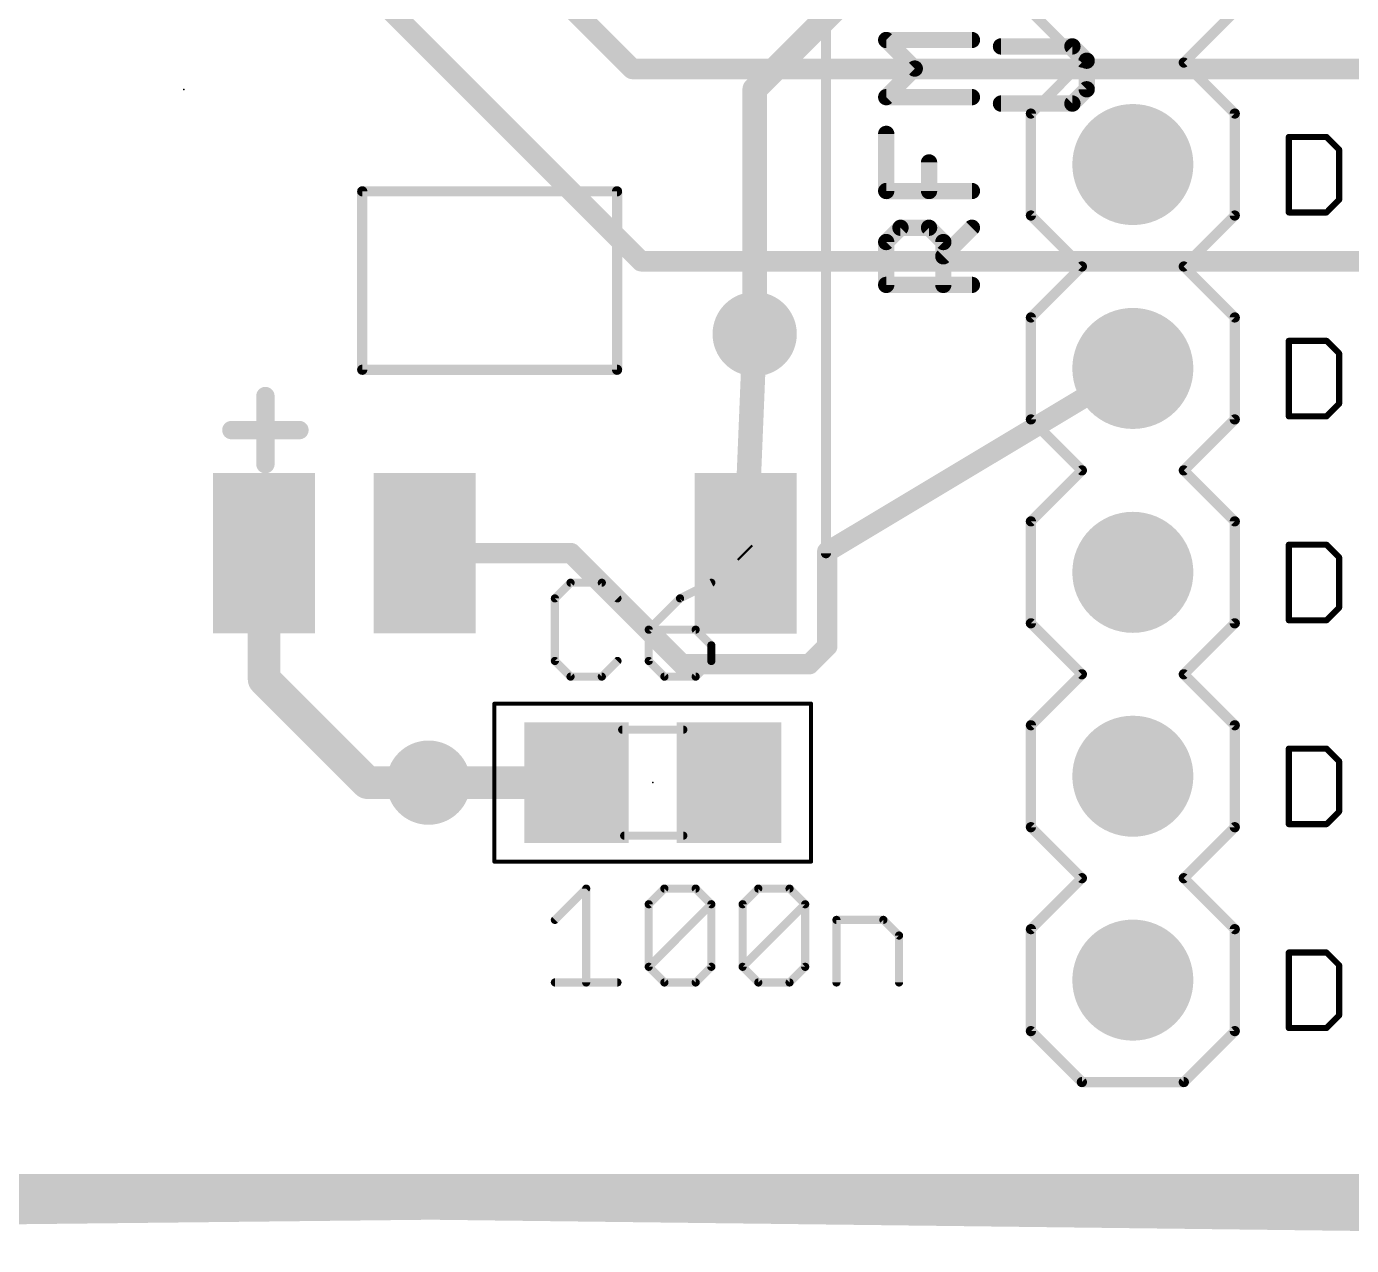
# Model space of a CAD drawing. Extents: x -14.3 to 43.3, y 12 to 70.9.
# Drawn here: x 7.69 to 24.2, y 12.01 to 27.2 of the extents above; entities that cross this region are included whole.
import ezdxf

# ---------------------------------------------------------------- set-up
doc = ezdxf.new("R2010")
doc.units = 0
for name, color, linetype in [('1', 22, 'CONTINUOUS'), ('16', 175, 'CONTINUOUS'), ('17', 82, 'CONTINUOUS'), ('18', 82, 'CONTINUOUS'), ('20', 7, 'CONTINUOUS'), ('21', 253, 'CONTINUOUS'), ('23', 7, 'CONTINUOUS'), ('25', 253, 'CONTINUOUS'), ('27', 253, 'CONTINUOUS'), ('39', 22, 'CONTINUOUS'), ('51', 253, 'CONTINUOUS')]:
    doc.layers.add(name, color=color, linetype=linetype)

# ---------------------------------------------------------------- blocks, each defined once
blk = doc.blocks.new('RECT')
blk.add_solid([(-0.5, -0.5), (0.5, -0.5), (-0.5, 0.5), (0.5, 0.5)])
blk = doc.blocks.new('ROUNDP')
at = {"const_width": 0.5}
blk.add_lwpolyline([(0, -0.25, 1), (0, 0.25, 1), (0, -0.25)], format="xyb", dxfattribs=at)
blk = doc.blocks.new('ROUNDV')
at = {"const_width": 0.5}
blk.add_lwpolyline([(0, -0.25, 1), (0, 0.25, 1), (0, -0.25)], format="xyb", dxfattribs=at)

msp = doc.modelspace()

# ---------------------------------------------------------------- linework, layer by layer
at = {"layer": '1'}
for points, const_width in [([(15.35, 24.274), (8.652, 30.972)], 0.254), ([(12.652, 29.258), (15.24, 26.67)], 0.254), ([(15.24, 26.67), (27.9054, 26.67)], 0.254), ([(27.7614, 24.274), (15.35, 24.274)], 0.254), ([(16.764, 23.368), (16.652, 20.6365)], 0.3048), ([(21.4755, 22.9399), (17.668, 20.6564)], 0.254), ([(10.652, 20.6385), (10.652, 19.066)], 0.4064), ([(14.4762, 20.6385), (12.652, 20.6385)], 0.254), ([(15.8592, 19.2555), (14.4762, 20.6385)], 0.254), ([(16.652, 20.6365), (16.6333, 20.6552)], 0.254), ([(17.668, 20.6564), (17.668, 19.4787)], 0.254), ([(17.668, 19.4787), (17.4448, 19.2555)], 0.254), ([(17.4448, 19.2555), (15.8592, 19.2555)], 0.254), ([(10.652, 19.066), (11.938, 17.78)], 0.4064), ([(12.7, 17.78), (11.938, 17.78)], 0.4064), ([(14.544, 17.78), (12.7, 17.78)], 0.4064), ([(39.2938, 12.2174), (-0.635, 12.7)], 0.4064)]:
    msp.add_lwpolyline(points, dxfattribs=dict(at, const_width=const_width))
for points, const_width in [([(15.24, 26.7335, 1), (15.24, 26.6065)], 0.127), ([(15.1951, 26.6251, 1), (15.2849, 26.7149)], 0.127), ([(15.35, 24.3375, 1), (15.35, 24.2105)], 0.127), ([(15.3051, 24.2291, 1), (15.3949, 24.3189)], 0.127), ([(16.8401, 23.3649, 1), (16.6879, 23.3711)], 0.1524), ([(21.5081, 22.8854, 1), (21.4428, 22.9944)], 0.127), ([(10.7536, 20.6385, 1), (10.5504, 20.6385)], 0.2032), ([(12.652, 20.702, 1), (12.652, 20.575)], 0.127), ([(14.5211, 20.6834, 1), (14.4313, 20.5936)], 0.127), ([(14.4762, 20.575, 1), (14.4762, 20.702)], 0.127), ([(16.5759, 20.6396, 1), (16.7281, 20.6334)], 0.1524), ([(16.6782, 20.7001, 1), (16.5884, 20.6103)], 0.127), ([(16.6071, 20.5916, 1), (16.6969, 20.6814)], 0.127), ([(17.7315, 20.6564, 1), (17.6045, 20.6564)], 0.127), ([(17.6353, 20.7109, 1), (17.7007, 20.602)], 0.127), ([(17.6045, 19.4787, 1), (17.7315, 19.4787)], 0.127), ([(17.7129, 19.4338, 1), (17.6231, 19.5236)], 0.127), ([(15.8592, 19.319, 1), (15.8592, 19.192)], 0.127), ([(15.8143, 19.2106, 1), (15.9041, 19.3004)], 0.127), ([(17.3999, 19.3004, 1), (17.4897, 19.2106)], 0.127), ([(17.4448, 19.192, 1), (17.4448, 19.319)], 0.127), ([(10.5504, 19.066, 1), (10.7536, 19.066)], 0.2032), ([(10.7238, 19.1378, 1), (10.5802, 18.9942)], 0.2032), ([(11.938, 17.8816, 1), (11.938, 17.6784)], 0.2032), ([(11.8662, 17.7082, 1), (12.0098, 17.8518)], 0.2032), ([(12.7, 17.8816, 1), (12.7, 17.6784)], 0.2032), ([(12.7, 17.6784, 1), (12.7, 17.8816)], 0.2032), ([(14.544, 17.6784, 1), (14.544, 17.8816)], 0.2032)]:
    msp.add_lwpolyline(points, format="xyb", dxfattribs=dict(at, const_width=const_width))
at = {"layer": '16'}
for points, const_width in [([(18.3679, 28.0199), (16.764, 26.416)], 0.3048), ([(16.764, 26.416), (16.764, 23.368)], 0.3048), ([(27.432, 12.7), (4.318, 12.446)], 0.4064)]:
    msp.add_lwpolyline(points, dxfattribs=dict(at, const_width=const_width))
at = {"layer": '16', "const_width": 0.1524}
for points in [[(16.8402, 26.416, 1), (16.6878, 26.416)], [(16.7101, 26.4699, 1), (16.8179, 26.3621)], [(16.6878, 23.368, 1), (16.8402, 23.368)]]:
    msp.add_lwpolyline(points, format="xyb", dxfattribs=at)
at = {"layer": '20', "const_width": 0.4064}
msp.add_lwpolyline([(0, 12.7), (39.37, 12.7)], dxfattribs=at)
at = {"layer": '21'}
for points, const_width in [([(17.652, 20.6385), (17.652, 36.646)], 0.127), ([(20.8405, 26.7499), (20.2055, 27.3849)], 0.127), ([(22.7455, 27.3849), (22.1105, 26.7499)], 0.127), ([(20.2055, 26.1149), (20.8405, 26.7499)], 0.127), ([(22.1105, 26.7499), (22.7455, 26.1149)], 0.127), ([(20.2055, 24.8449), (20.2055, 26.1149)], 0.127), ([(22.7455, 26.1149), (22.7455, 24.8449)], 0.127), ([(23.4186, 25.8236), (23.4186, 24.883)], 0.0762), ([(23.8889, 25.8236), (23.4186, 25.8236)], 0.0762), ([(24.0456, 25.6668), (23.8889, 25.8236)], 0.0762), ([(24.0456, 25.0398), (24.0456, 25.6668)], 0.0762), ([(15.0495, 25.146), (11.8745, 25.146)], 0.127), ([(11.8745, 25.146), (11.8745, 22.9235)], 0.127), ([(15.0495, 22.9235), (15.0495, 25.146)], 0.127), ([(23.8889, 24.883), (24.0456, 25.0398)], 0.0762), ([(20.8405, 24.2099), (20.2055, 24.8449)], 0.127), ([(22.7455, 24.8449), (22.1105, 24.2099)], 0.127), ([(23.4186, 24.883), (23.8889, 24.883)], 0.0762), ([(20.2055, 23.5749), (20.8405, 24.2099)], 0.127), ([(22.1105, 24.2099), (22.7455, 23.5749)], 0.127), ([(20.2055, 22.3049), (20.2055, 23.5749)], 0.127), ([(22.7455, 23.5749), (22.7455, 22.3049)], 0.127), ([(23.4186, 23.2836), (23.4186, 22.343)], 0.0762), ([(23.8889, 23.2836), (23.4186, 23.2836)], 0.0762), ([(24.0456, 23.1268), (23.8889, 23.2836)], 0.0762), ([(24.0456, 22.4998), (24.0456, 23.1268)], 0.0762), ([(11.8745, 22.9235), (15.0495, 22.9235)], 0.127), ([(10.668, 21.7476), (10.668, 22.5959)], 0.2286), ([(23.8889, 22.343), (24.0456, 22.4998)], 0.0762), ([(20.8405, 21.6699), (20.2055, 22.3049)], 0.127), ([(22.7455, 22.3049), (22.1105, 21.6699)], 0.127), ([(23.4186, 22.343), (23.8889, 22.343)], 0.0762), ([(10.2438, 22.1718), (11.0921, 22.1718)], 0.2286), ([(20.2055, 21.0349), (20.8405, 21.6699)], 0.127), ([(22.1105, 21.6699), (22.7455, 21.0349)], 0.127), ([(20.2055, 19.7649), (20.2055, 21.0349)], 0.127), ([(22.7455, 21.0349), (22.7455, 19.7649)], 0.127), ([(23.4186, 20.7436), (23.4186, 19.803)], 0.0762), ([(23.8889, 20.7436), (23.4186, 20.7436)], 0.0762), ([(24.0456, 20.5868), (23.8889, 20.7436)], 0.0762), ([(24.0456, 19.9598), (24.0456, 20.5868)], 0.0762), ([(23.8889, 19.803), (24.0456, 19.9598)], 0.0762), ([(20.8405, 19.1299), (20.2055, 19.7649)], 0.127), ([(22.7455, 19.7649), (22.1105, 19.1299)], 0.127), ([(23.4186, 19.803), (23.8889, 19.803)], 0.0762), ([(20.2055, 18.4949), (20.8405, 19.1299)], 0.127), ([(22.1105, 19.1299), (22.7455, 18.4949)], 0.127), ([(20.2055, 17.2249), (20.2055, 18.4949)], 0.127), ([(22.7455, 18.4949), (22.7455, 17.2249)], 0.127), ([(23.4186, 18.2036), (23.4186, 17.263)], 0.0762), ([(23.8889, 18.2036), (23.4186, 18.2036)], 0.0762), ([(24.0456, 18.0468), (23.8889, 18.2036)], 0.0762), ([(24.0456, 17.4198), (24.0456, 18.0468)], 0.0762), ([(23.8889, 17.263), (24.0456, 17.4198)], 0.0762), ([(20.8405, 16.5899), (20.2055, 17.2249)], 0.127), ([(22.7455, 17.2249), (22.1105, 16.5899)], 0.127), ([(23.4186, 17.263), (23.8889, 17.263)], 0.0762), ([(20.2055, 15.9549), (20.8405, 16.5899)], 0.127), ([(22.1105, 16.5899), (22.7455, 15.9549)], 0.127), ([(20.2055, 14.6849), (20.2055, 15.9549)], 0.127), ([(22.7455, 15.9549), (22.7455, 14.6849)], 0.127), ([(23.4186, 15.6636), (23.4186, 14.723)], 0.0762), ([(23.8889, 15.6636), (23.4186, 15.6636)], 0.0762), ([(24.0456, 15.5068), (23.8889, 15.6636)], 0.0762), ([(24.0456, 14.8798), (24.0456, 15.5068)], 0.0762), ([(23.8889, 14.723), (24.0456, 14.8798)], 0.0762), ([(20.8405, 14.0499), (20.2055, 14.6849)], 0.127), ([(22.1105, 14.0499), (22.7455, 14.6849)], 0.127), ([(23.4186, 14.723), (23.8889, 14.723)], 0.0762), ([(20.8405, 14.0499), (22.1105, 14.0499)], 0.127)]:
    msp.add_lwpolyline(points, dxfattribs=dict(at, const_width=const_width))
for points, const_width in [([(20.8629, 26.7275, 1), (20.818, 26.7724)], 0.0635), ([(20.818, 26.7275, 1), (20.8629, 26.7724)], 0.0635), ([(22.1329, 26.7724, 1), (22.088, 26.7275)], 0.0635), ([(22.088, 26.7724, 1), (22.1329, 26.7275)], 0.0635), ([(20.2372, 26.1149, 1), (20.1737, 26.1149)], 0.0635), ([(20.183, 26.1374, 1), (20.2279, 26.0925)], 0.0635), ([(22.7772, 26.1149, 1), (22.7137, 26.1149)], 0.0635), ([(22.723, 26.0925, 1), (22.7679, 26.1374)], 0.0635), ([(23.4376, 25.8236, 1), (23.3995, 25.8236)], 0.0381), ([(23.4186, 25.8427, 1), (23.4186, 25.8046)], 0.0381), ([(23.9023, 25.8371, 1), (23.8754, 25.8101)], 0.0381), ([(23.8889, 25.8046, 1), (23.8889, 25.8427)], 0.0381), ([(24.0647, 25.6668, 1), (24.0266, 25.6668)], 0.0381), ([(24.0322, 25.6534, 1), (24.0591, 25.6803)], 0.0381), ([(11.8745, 25.1777, 1), (11.8745, 25.1143)], 0.0635), ([(11.9063, 25.146, 1), (11.8428, 25.146)], 0.0635), ([(15.0813, 25.146, 1), (15.0177, 25.146)], 0.0635), ([(15.0495, 25.1143, 1), (15.0495, 25.1777)], 0.0635), ([(24.0266, 25.0398, 1), (24.0647, 25.0398)], 0.0381), ([(24.0591, 25.0263, 1), (24.0322, 25.0532)], 0.0381), ([(20.1737, 24.8449, 1), (20.2372, 24.8449)], 0.0635), ([(20.2279, 24.8674, 1), (20.183, 24.8225)], 0.0635), ([(22.7137, 24.8449, 1), (22.7772, 24.8449)], 0.0635), ([(22.7679, 24.8225, 1), (22.723, 24.8674)], 0.0635), ([(23.3995, 24.883, 1), (23.4376, 24.883)], 0.0381), ([(23.4186, 24.9021, 1), (23.4186, 24.864)], 0.0381), ([(23.8754, 24.8965, 1), (23.9023, 24.8695)], 0.0381), ([(23.8889, 24.864, 1), (23.8889, 24.9021)], 0.0381), ([(20.8629, 24.1875, 1), (20.818, 24.2324)], 0.0635), ([(22.1329, 24.2324, 1), (22.088, 24.1875)], 0.0635), ([(20.818, 24.1875, 1), (20.8629, 24.2324)], 0.0635), ([(22.088, 24.2324, 1), (22.1329, 24.1875)], 0.0635), ([(20.2372, 23.5749, 1), (20.1737, 23.5749)], 0.0635), ([(20.183, 23.5974, 1), (20.2279, 23.5525)], 0.0635), ([(22.7772, 23.5749, 1), (22.7137, 23.5749)], 0.0635), ([(22.723, 23.5525, 1), (22.7679, 23.5974)], 0.0635), ([(23.4376, 23.2836, 1), (23.3995, 23.2836)], 0.0381), ([(23.4186, 23.3027, 1), (23.4186, 23.2646)], 0.0381), ([(23.9023, 23.2971, 1), (23.8754, 23.2701)], 0.0381), ([(23.8889, 23.2646, 1), (23.8889, 23.3027)], 0.0381), ([(24.0647, 23.1268, 1), (24.0266, 23.1268)], 0.0381), ([(24.0322, 23.1134, 1), (24.0591, 23.1403)], 0.0381), ([(11.8745, 22.9552, 1), (11.8745, 22.8918)], 0.0635), ([(11.8428, 22.9235, 1), (11.9063, 22.9235)], 0.0635), ([(15.0177, 22.9235, 1), (15.0813, 22.9235)], 0.0635), ([(15.0495, 22.8918, 1), (15.0495, 22.9552)], 0.0635), ([(10.7251, 22.5959, 1), (10.6108, 22.5959)], 0.1143), ([(24.0266, 22.4998, 1), (24.0647, 22.4998)], 0.0381), ([(24.0591, 22.4863, 1), (24.0322, 22.5132)], 0.0381), ([(20.1737, 22.3049, 1), (20.2372, 22.3049)], 0.0635), ([(20.2279, 22.3274, 1), (20.183, 22.2825)], 0.0635), ([(22.7137, 22.3049, 1), (22.7772, 22.3049)], 0.0635), ([(22.7679, 22.2825, 1), (22.723, 22.3274)], 0.0635), ([(23.3995, 22.343, 1), (23.4376, 22.343)], 0.0381), ([(23.4186, 22.3621, 1), (23.4186, 22.324)], 0.0381), ([(23.8754, 22.3565, 1), (23.9023, 22.3295)], 0.0381), ([(23.8889, 22.324, 1), (23.8889, 22.3621)], 0.0381), ([(10.2438, 22.2289, 1), (10.2438, 22.1146)], 0.1143), ([(11.0921, 22.1146, 1), (11.0921, 22.2289)], 0.1143), ([(10.6108, 21.7476, 1), (10.7251, 21.7476)], 0.1143), ([(20.8629, 21.6475, 1), (20.818, 21.6924)], 0.0635), ([(20.818, 21.6475, 1), (20.8629, 21.6924)], 0.0635), ([(22.1329, 21.6924, 1), (22.088, 21.6475)], 0.0635), ([(22.088, 21.6924, 1), (22.1329, 21.6475)], 0.0635), ([(20.2372, 21.0349, 1), (20.1737, 21.0349)], 0.0635), ([(20.183, 21.0574, 1), (20.2279, 21.0125)], 0.0635), ([(22.7772, 21.0349, 1), (22.7137, 21.0349)], 0.0635), ([(22.723, 21.0125, 1), (22.7679, 21.0574)], 0.0635), ([(17.6203, 20.6385, 1), (17.6837, 20.6385)], 0.0635), ([(23.4376, 20.7436, 1), (23.3995, 20.7436)], 0.0381), ([(23.4186, 20.7627, 1), (23.4186, 20.7246)], 0.0381), ([(23.9023, 20.7571, 1), (23.8754, 20.7301)], 0.0381), ([(23.8889, 20.7246, 1), (23.8889, 20.7627)], 0.0381), ([(24.0647, 20.5868, 1), (24.0266, 20.5868)], 0.0381), ([(24.0322, 20.5734, 1), (24.0591, 20.6003)], 0.0381), ([(24.0266, 19.9598, 1), (24.0647, 19.9598)], 0.0381), ([(24.0591, 19.9463, 1), (24.0322, 19.9732)], 0.0381), ([(20.2279, 19.7874, 1), (20.183, 19.7425)], 0.0635), ([(22.7679, 19.7425, 1), (22.723, 19.7874)], 0.0635), ([(23.3995, 19.803, 1), (23.4376, 19.803)], 0.0381), ([(23.4186, 19.8221, 1), (23.4186, 19.784)], 0.0381), ([(23.8754, 19.8165, 1), (23.9023, 19.7895)], 0.0381), ([(23.8889, 19.784, 1), (23.8889, 19.8221)], 0.0381), ([(20.1737, 19.7649, 1), (20.2372, 19.7649)], 0.0635), ([(22.7137, 19.7649, 1), (22.7772, 19.7649)], 0.0635), ([(20.8629, 19.1075, 1), (20.818, 19.1524)], 0.0635), ([(20.818, 19.1075, 1), (20.8629, 19.1524)], 0.0635), ([(22.1329, 19.1524, 1), (22.088, 19.1075)], 0.0635), ([(22.088, 19.1524, 1), (22.1329, 19.1075)], 0.0635), ([(20.2372, 18.4949, 1), (20.1737, 18.4949)], 0.0635), ([(20.183, 18.5174, 1), (20.2279, 18.4725)], 0.0635), ([(22.7772, 18.4949, 1), (22.7137, 18.4949)], 0.0635), ([(22.723, 18.4725, 1), (22.7679, 18.5174)], 0.0635), ([(23.4376, 18.2036, 1), (23.3995, 18.2036)], 0.0381), ([(23.4186, 18.2227, 1), (23.4186, 18.1846)], 0.0381), ([(23.9023, 18.2171, 1), (23.8754, 18.1901)], 0.0381), ([(23.8889, 18.1846, 1), (23.8889, 18.2227)], 0.0381), ([(24.0647, 18.0468, 1), (24.0266, 18.0468)], 0.0381), ([(24.0322, 18.0334, 1), (24.0591, 18.0603)], 0.0381), ([(24.0266, 17.4198, 1), (24.0647, 17.4198)], 0.0381), ([(24.0591, 17.4063, 1), (24.0322, 17.4332)], 0.0381), ([(20.1737, 17.2249, 1), (20.2372, 17.2249)], 0.0635), ([(20.2279, 17.2474, 1), (20.183, 17.2025)], 0.0635), ([(22.7137, 17.2249, 1), (22.7772, 17.2249)], 0.0635), ([(22.7679, 17.2025, 1), (22.723, 17.2474)], 0.0635), ([(23.3995, 17.263, 1), (23.4376, 17.263)], 0.0381), ([(23.4186, 17.2821, 1), (23.4186, 17.244)], 0.0381), ([(23.8754, 17.2765, 1), (23.9023, 17.2495)], 0.0381), ([(23.8889, 17.244, 1), (23.8889, 17.2821)], 0.0381), ([(20.8629, 16.5675, 1), (20.818, 16.6124)], 0.0635), ([(20.818, 16.5675, 1), (20.8629, 16.6124)], 0.0635), ([(22.1329, 16.6124, 1), (22.088, 16.5675)], 0.0635), ([(22.088, 16.6124, 1), (22.1329, 16.5675)], 0.0635), ([(20.2372, 15.9549, 1), (20.1737, 15.9549)], 0.0635), ([(22.7772, 15.9549, 1), (22.7137, 15.9549)], 0.0635), ([(20.183, 15.9774, 1), (20.2279, 15.9325)], 0.0635), ([(22.723, 15.9325, 1), (22.7679, 15.9774)], 0.0635), ([(23.4376, 15.6636, 1), (23.3995, 15.6636)], 0.0381), ([(23.4186, 15.6827, 1), (23.4186, 15.6446)], 0.0381), ([(23.9023, 15.6771, 1), (23.8754, 15.6501)], 0.0381), ([(23.8889, 15.6446, 1), (23.8889, 15.6827)], 0.0381), ([(24.0647, 15.5068, 1), (24.0266, 15.5068)], 0.0381), ([(24.0322, 15.4934, 1), (24.0591, 15.5203)], 0.0381), ([(24.0266, 14.8798, 1), (24.0647, 14.8798)], 0.0381), ([(24.0591, 14.8663, 1), (24.0322, 14.8932)], 0.0381), ([(20.1737, 14.6849, 1), (20.2372, 14.6849)], 0.0635), ([(20.2279, 14.7074, 1), (20.183, 14.6625)], 0.0635), ([(22.7137, 14.6849, 1), (22.7772, 14.6849)], 0.0635), ([(22.7679, 14.6625, 1), (22.723, 14.7074)], 0.0635), ([(23.3995, 14.723, 1), (23.4376, 14.723)], 0.0381), ([(23.4186, 14.7421, 1), (23.4186, 14.704)], 0.0381), ([(23.8754, 14.7365, 1), (23.9023, 14.7095)], 0.0381), ([(23.8889, 14.704, 1), (23.8889, 14.7421)], 0.0381), ([(20.8405, 14.0817, 1), (20.8405, 14.0182)], 0.0635), ([(20.818, 14.0275, 1), (20.8629, 14.0724)], 0.0635), ([(22.088, 14.0724, 1), (22.1329, 14.0275)], 0.0635), ([(22.1105, 14.0182, 1), (22.1105, 14.0817)], 0.0635)]:
    msp.add_lwpolyline(points, format="xyb", dxfattribs=dict(at, const_width=const_width))
at = {"layer": '23'}
for p in [(9.652, 26.416), (15.494, 17.78)]:
    msp.add_point(p, dxfattribs=at)
at = {"layer": '25'}
for points, const_width in [([(20.7225, 26.9512), (19.8327, 26.9512)], 0.2032), ([(20.9004, 26.7733), (20.7225, 26.9512)], 0.2032), ([(20.9004, 26.4174), (20.9004, 26.7733)], 0.2032), ([(20.7225, 26.2394), (20.9004, 26.4174)], 0.2032), ([(19.8327, 26.2394), (20.7225, 26.2394)], 0.2032), ([(14.4697, 20.2702), (14.2748, 20.0753)], 0.1016), ([(14.8595, 20.2702), (14.4697, 20.2702)], 0.1016), ([(15.0544, 20.0753), (14.8595, 20.2702)], 0.1016), ([(16.2238, 20.2702), (15.834, 20.0753)], 0.1016), ([(14.2748, 20.0753), (14.2748, 19.2957)], 0.1016), ([(15.834, 20.0753), (15.4442, 19.6855)], 0.1016), ([(15.4442, 19.6855), (15.4442, 19.2957)], 0.1016), ([(16.0289, 19.6855), (15.4442, 19.6855)], 0.1016), ([(16.2238, 19.4906), (16.0289, 19.6855)], 0.1016), ([(16.2238, 19.2957), (16.2238, 19.4906)], 0.1016), ([(14.2748, 19.2957), (14.4697, 19.1008)], 0.1016), ([(14.8595, 19.1008), (15.0544, 19.2957)], 0.1016), ([(15.4442, 19.2957), (15.6391, 19.1008)], 0.1016), ([(16.0289, 19.1008), (16.2238, 19.2957)], 0.1016), ([(14.4697, 19.1008), (14.8595, 19.1008)], 0.1016), ([(15.6391, 19.1008), (16.0289, 19.1008)], 0.1016)]:
    msp.add_lwpolyline(points, dxfattribs=dict(at, const_width=const_width))
for points, const_width in [([(19.8327, 27.002, 1), (19.8327, 26.9004)], 0.1016), ([(20.7584, 26.9871, 1), (20.6865, 26.9153)], 0.1016), ([(20.7225, 26.9004, 1), (20.7225, 27.002)], 0.1016), ([(20.9512, 26.7733, 1), (20.8496, 26.7733)], 0.1016), ([(20.8645, 26.7373, 1), (20.9363, 26.8092)], 0.1016), ([(20.8496, 26.4174, 1), (20.9512, 26.4174)], 0.1016), ([(20.9363, 26.3814, 1), (20.8645, 26.4533)], 0.1016), ([(19.8327, 26.2902, 1), (19.8327, 26.1886)], 0.1016), ([(20.6865, 26.2753, 1), (20.7584, 26.2035)], 0.1016), ([(20.7225, 26.1886, 1), (20.7225, 26.2902)], 0.1016), ([(14.4697, 20.2956, 1), (14.4697, 20.2448)], 0.0508), ([(14.4877, 20.2522, 1), (14.4517, 20.2882)], 0.0508), ([(14.8775, 20.2882, 1), (14.8415, 20.2522)], 0.0508), ([(14.8595, 20.2448, 1), (14.8595, 20.2956)], 0.0508), ([(16.2352, 20.2475, 1), (16.2124, 20.2929)], 0.0508), ([(14.2568, 20.0933, 1), (14.2928, 20.0573)], 0.0508), ([(14.3002, 20.0753, 1), (14.2494, 20.0753)], 0.0508), ([(15.0364, 20.0573, 1), (15.0724, 20.0933)], 0.0508), ([(15.8226, 20.098, 1), (15.8454, 20.0526)], 0.0508), ([(15.852, 20.0573, 1), (15.816, 20.0933)], 0.0508), ([(15.4262, 19.7035, 1), (15.4622, 19.6675)], 0.0508), ([(15.4696, 19.6855, 1), (15.4188, 19.6855)], 0.0508), ([(15.4442, 19.7109, 1), (15.4442, 19.6601)], 0.0508), ([(16.0469, 19.7035, 1), (16.0109, 19.6675)], 0.0508), ([(16.0289, 19.6601, 1), (16.0289, 19.7109)], 0.0508), ([(16.2492, 19.4906, 1), (16.1984, 19.4906)], 0.0508), ([(16.2058, 19.4726, 1), (16.2418, 19.5086)], 0.0508), ([(14.2928, 19.3137, 1), (14.2568, 19.2777)], 0.0508), ([(14.2494, 19.2957, 1), (14.3002, 19.2957)], 0.0508), ([(15.0724, 19.2777, 1), (15.0364, 19.3137)], 0.0508), ([(15.4622, 19.3137, 1), (15.4262, 19.2777)], 0.0508), ([(15.4188, 19.2957, 1), (15.4696, 19.2957)], 0.0508), ([(16.1984, 19.2957, 1), (16.2492, 19.2957)], 0.0508), ([(16.2418, 19.2777, 1), (16.2058, 19.3137)], 0.0508), ([(14.4697, 19.1262, 1), (14.4697, 19.0754)], 0.0508), ([(14.8595, 19.0754, 1), (14.8595, 19.1262)], 0.0508), ([(15.6391, 19.1262, 1), (15.6391, 19.0754)], 0.0508), ([(16.0289, 19.0754, 1), (16.0289, 19.1262)], 0.0508), ([(14.4517, 19.0828, 1), (14.4877, 19.1188)], 0.0508), ([(14.8415, 19.1188, 1), (14.8775, 19.0828)], 0.0508), ([(15.6211, 19.0828, 1), (15.6571, 19.1188)], 0.0508), ([(16.0109, 19.1188, 1), (16.0469, 19.0828)], 0.0508)]:
    msp.add_lwpolyline(points, format="xyb", dxfattribs=dict(at, const_width=const_width))
at = {"layer": '27'}
for points, const_width in [([(18.7586, 26.6753), (18.4027, 27.0312)], 0.2032), ([(18.4027, 27.0312), (19.4704, 27.0312)], 0.2032), ([(18.4027, 26.3194), (18.7586, 26.6753)], 0.2032), ([(19.4704, 26.3194), (18.4027, 26.3194)], 0.2032), ([(18.4027, 25.15), (18.4027, 25.8618)], 0.2032), ([(18.9365, 25.15), (18.9365, 25.5059)], 0.2032), ([(19.4704, 25.15), (18.4027, 25.15)], 0.2032), ([(18.4027, 24.5145), (18.5806, 24.6924)], 0.2032), ([(18.5806, 24.6924), (18.9365, 24.6924)], 0.2032), ([(18.9365, 24.6924), (19.1145, 24.5145)], 0.2032), ([(19.1145, 24.3365), (19.4704, 24.6924)], 0.2032), ([(18.4027, 23.9806), (18.4027, 24.5145)], 0.2032), ([(19.1145, 24.5145), (19.1145, 23.9806)], 0.2032), ([(19.4704, 23.9806), (18.4027, 23.9806)], 0.2032), ([(14.2748, 16.0704), (14.6646, 16.4602)], 0.1016), ([(14.6646, 16.4602), (14.6646, 15.2908)], 0.1016), ([(15.4442, 16.2653), (15.6391, 16.4602)], 0.1016), ([(15.6391, 16.4602), (16.0289, 16.4602)], 0.1016), ([(16.0289, 16.4602), (16.2238, 16.2653)], 0.1016), ([(16.6136, 16.2653), (16.8085, 16.4602)], 0.1016), ([(16.8085, 16.4602), (17.1983, 16.4602)], 0.1016), ([(17.1983, 16.4602), (17.3932, 16.2653)], 0.1016), ([(15.4442, 15.4857), (15.4442, 16.2653)], 0.1016), ([(15.4442, 15.4857), (16.2238, 16.2653)], 0.1016), ([(16.2238, 16.2653), (16.2238, 15.4857)], 0.1016), ([(16.6136, 15.4857), (16.6136, 16.2653)], 0.1016), ([(16.6136, 15.4857), (17.3932, 16.2653)], 0.1016), ([(17.3932, 16.2653), (17.3932, 15.4857)], 0.1016), ([(17.783, 15.2908), (17.783, 16.0704)], 0.1016), ([(17.783, 16.0704), (18.3677, 16.0704)], 0.1016), ([(18.3677, 16.0704), (18.5626, 15.8755)], 0.1016), ([(18.5626, 15.8755), (18.5626, 15.2908)], 0.1016), ([(15.6391, 15.2908), (15.4442, 15.4857)], 0.1016), ([(16.2238, 15.4857), (16.0289, 15.2908)], 0.1016), ([(16.8085, 15.2908), (16.6136, 15.4857)], 0.1016), ([(17.3932, 15.4857), (17.1983, 15.2908)], 0.1016), ([(14.2748, 15.2908), (15.0544, 15.2908)], 0.1016), ([(16.0289, 15.2908), (15.6391, 15.2908)], 0.1016), ([(17.1983, 15.2908), (16.8085, 15.2908)], 0.1016)]:
    msp.add_lwpolyline(points, dxfattribs=dict(at, const_width=const_width))
for points, const_width in [([(18.4386, 27.0671, 1), (18.3668, 26.9953)], 0.1016), ([(18.4027, 27.082, 1), (18.4027, 26.9804)], 0.1016), ([(19.4704, 26.9804, 1), (19.4704, 27.082)], 0.1016), ([(18.7945, 26.6394, 1), (18.7227, 26.7112)], 0.1016), ([(18.7227, 26.6394, 1), (18.7945, 26.7112)], 0.1016), ([(18.4027, 26.3702, 1), (18.4027, 26.2686)], 0.1016), ([(19.4704, 26.2686, 1), (19.4704, 26.3702)], 0.1016), ([(18.3668, 26.3553, 1), (18.4386, 26.2835)], 0.1016), ([(18.4535, 25.8618, 1), (18.3519, 25.8618)], 0.1016), ([(18.9873, 25.5059, 1), (18.8857, 25.5059)], 0.1016), ([(18.4027, 25.2008, 1), (18.4027, 25.0992)], 0.1016), ([(18.3519, 25.15, 1), (18.4535, 25.15)], 0.1016), ([(18.8857, 25.15, 1), (18.9873, 25.15)], 0.1016), ([(19.4704, 25.0992, 1), (19.4704, 25.2008)], 0.1016), ([(18.5806, 24.7432, 1), (18.5806, 24.6416)], 0.1016), ([(18.6166, 24.6565, 1), (18.5447, 24.7283)], 0.1016), ([(18.9725, 24.7283, 1), (18.9006, 24.6565)], 0.1016), ([(18.9365, 24.6416, 1), (18.9365, 24.7432)], 0.1016), ([(19.5063, 24.6565, 1), (19.4345, 24.7283)], 0.1016), ([(18.4535, 24.5145, 1), (18.3519, 24.5145)], 0.1016), ([(18.3668, 24.5504, 1), (18.4386, 24.4785)], 0.1016), ([(19.1653, 24.5145, 1), (19.0637, 24.5145)], 0.1016), ([(19.0786, 24.4785, 1), (19.1504, 24.5504)], 0.1016), ([(19.0786, 24.3724, 1), (19.1504, 24.3006)], 0.1016), ([(18.4027, 24.0314, 1), (18.4027, 23.9298)], 0.1016), ([(18.3519, 23.9806, 1), (18.4535, 23.9806)], 0.1016), ([(19.0637, 23.9806, 1), (19.1653, 23.9806)], 0.1016), ([(19.4704, 23.9298, 1), (19.4704, 24.0314)], 0.1016), ([(14.69, 16.4602, 1), (14.6392, 16.4602)], 0.0508), ([(14.6826, 16.4422, 1), (14.6466, 16.4782)], 0.0508), ([(15.6391, 16.4856, 1), (15.6391, 16.4348)], 0.0508), ([(15.6571, 16.4422, 1), (15.6211, 16.4782)], 0.0508), ([(16.0469, 16.4782, 1), (16.0109, 16.4422)], 0.0508), ([(16.0289, 16.4348, 1), (16.0289, 16.4856)], 0.0508), ([(16.8085, 16.4856, 1), (16.8085, 16.4348)], 0.0508), ([(16.8265, 16.4422, 1), (16.7905, 16.4782)], 0.0508), ([(17.2163, 16.4782, 1), (17.1803, 16.4422)], 0.0508), ([(17.1983, 16.4348, 1), (17.1983, 16.4856)], 0.0508), ([(15.4262, 16.2833, 1), (15.4622, 16.2473)], 0.0508), ([(15.4696, 16.2653, 1), (15.4188, 16.2653)], 0.0508), ([(16.2492, 16.2653, 1), (16.1984, 16.2653)], 0.0508), ([(16.2418, 16.2473, 1), (16.2058, 16.2833)], 0.0508), ([(16.2058, 16.2473, 1), (16.2418, 16.2833)], 0.0508), ([(16.5956, 16.2833, 1), (16.6316, 16.2473)], 0.0508), ([(16.639, 16.2653, 1), (16.5882, 16.2653)], 0.0508), ([(17.4186, 16.2653, 1), (17.3678, 16.2653)], 0.0508), ([(17.4112, 16.2473, 1), (17.3752, 16.2833)], 0.0508), ([(17.3752, 16.2473, 1), (17.4112, 16.2833)], 0.0508), ([(14.2568, 16.0884, 1), (14.2928, 16.0524)], 0.0508), ([(17.8084, 16.0704, 1), (17.7576, 16.0704)], 0.0508), ([(17.783, 16.0958, 1), (17.783, 16.045)], 0.0508), ([(18.3856, 16.0884, 1), (18.3497, 16.0524)], 0.0508), ([(18.3677, 16.045, 1), (18.3677, 16.0958)], 0.0508), ([(18.588, 15.8755, 1), (18.5372, 15.8755)], 0.0508), ([(18.5446, 15.8575, 1), (18.5805, 15.8935)], 0.0508), ([(15.4622, 15.5037, 1), (15.4262, 15.4677)], 0.0508), ([(15.4262, 15.5037, 1), (15.4622, 15.4677)], 0.0508), ([(16.2418, 15.4677, 1), (16.2058, 15.5037)], 0.0508), ([(16.6316, 15.5037, 1), (16.5956, 15.4677)], 0.0508), ([(16.5956, 15.5037, 1), (16.6316, 15.4677)], 0.0508), ([(17.4112, 15.4677, 1), (17.3752, 15.5037)], 0.0508), ([(15.4188, 15.4857, 1), (15.4696, 15.4857)], 0.0508), ([(16.1984, 15.4857, 1), (16.2492, 15.4857)], 0.0508), ([(16.5882, 15.4857, 1), (16.639, 15.4857)], 0.0508), ([(17.3678, 15.4857, 1), (17.4186, 15.4857)], 0.0508), ([(14.2748, 15.3162, 1), (14.2748, 15.2654)], 0.0508), ([(14.6392, 15.2908, 1), (14.69, 15.2908)], 0.0508), ([(15.0544, 15.2654, 1), (15.0544, 15.3162)], 0.0508), ([(15.6391, 15.3162, 1), (15.6391, 15.2654)], 0.0508), ([(15.6211, 15.2728, 1), (15.6571, 15.3088)], 0.0508), ([(16.0109, 15.3088, 1), (16.0469, 15.2728)], 0.0508), ([(16.0289, 15.2654, 1), (16.0289, 15.3162)], 0.0508), ([(16.8085, 15.3162, 1), (16.8085, 15.2654)], 0.0508), ([(16.7905, 15.2728, 1), (16.8265, 15.3088)], 0.0508), ([(17.1803, 15.3088, 1), (17.2163, 15.2728)], 0.0508), ([(17.1983, 15.2654, 1), (17.1983, 15.3162)], 0.0508), ([(17.7576, 15.2908, 1), (17.8084, 15.2908)], 0.0508), ([(18.5372, 15.2908, 1), (18.588, 15.2908)], 0.0508)]:
    msp.add_lwpolyline(points, format="xyb", dxfattribs=dict(at, const_width=const_width))
at = {"layer": '39', "const_width": 0.0508}
for points in [[(13.521, 18.763), (17.467, 18.763)], [(13.521, 16.797), (13.521, 18.763)], [(17.467, 18.763), (17.467, 16.797)], [(17.467, 16.797), (13.521, 16.797)]]:
    msp.add_lwpolyline(points, dxfattribs=at)
at = {"layer": '39', "const_width": 0.0254}
for points in [[(13.521, 18.7757, 1), (13.521, 18.7503)], [(13.5337, 18.763, 1), (13.5083, 18.763)], [(17.4797, 18.763, 1), (17.4543, 18.763)], [(17.467, 18.7503, 1), (17.467, 18.7757)], [(13.521, 16.8097, 1), (13.521, 16.7843)], [(13.5083, 16.797, 1), (13.5337, 16.797)], [(17.4543, 16.797, 1), (17.4797, 16.797)], [(17.467, 16.7843, 1), (17.467, 16.8097)]]:
    msp.add_lwpolyline(points, format="xyb", dxfattribs=at)
at = {"layer": '51', "const_width": 0.1016}
for points in [[(15.113, 18.44), (15.875, 18.44)], [(15.138, 17.12), (15.875, 17.12)]]:
    msp.add_lwpolyline(points, dxfattribs=at)
at = {"layer": '51', "const_width": 0.0508}
for points in [[(15.113, 18.4654, 1), (15.113, 18.4146)], [(15.875, 18.4146, 1), (15.875, 18.4654)], [(15.138, 17.1454, 1), (15.138, 17.0946)], [(15.875, 17.0946, 1), (15.875, 17.1454)]]:
    msp.add_lwpolyline(points, format="xyb", dxfattribs=at)

# ---------------------------------------------------------------- block references
at = {"layer": '1', "xscale": 2, "yscale": 1.27}
for p, rotation in [((10.652, 20.6385), 270), ((12.652, 20.6385), 270), ((16.652, 20.6365), 90)]:
    msp.add_blockref('RECT', p, dxfattribs=dict(at, rotation=rotation))
at = {"layer": '1', "xscale": 1.3, "yscale": 1.5}
for p in [(14.544, 17.78), (16.444, 17.78)]:
    msp.add_blockref('RECT', p, dxfattribs=at)
at = {"layer": '17', "xscale": 1.508, "yscale": 1.508}
for p in [(21.4755, 25.4799), (21.4755, 25.4799), (21.4755, 22.9399), (21.4755, 22.9399), (21.4755, 20.3999), (21.4755, 20.3999), (21.4755, 17.8599), (21.4755, 17.8599), (21.4755, 15.3199), (21.4755, 15.3199)]:
    msp.add_blockref('ROUNDP', p, dxfattribs=at)
at = {"layer": '18', "xscale": 1.05, "yscale": 1.05}
for p in [(16.764, 23.368), (16.764, 23.368), (12.7, 17.78), (12.7, 17.78)]:
    msp.add_blockref('ROUNDV', p, dxfattribs=at)
at = {"layer": '51', "xscale": 0.7501, "yscale": 1.4501}
for p in [(14.7769, 17.7812), (16.2247, 17.7812)]:
    msp.add_blockref('RECT', p, dxfattribs=at)

doc.saveas('drawing.dxf')
